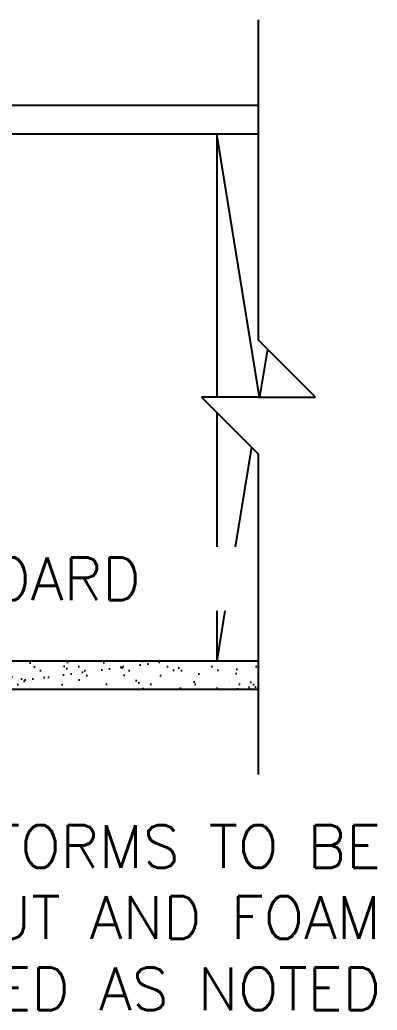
# Model space of a CAD drawing. Header units: inches. Extents: x 34 to 92.5, y -25.1 to 58.3.
# Drawn here: x 80.2 to 86.48, y 8.51 to 25.9 of the extents above; entities that cross this region are included whole.
import ezdxf
from ezdxf.enums import TextEntityAlignment as Align

# ---------------------------------------------------------------- set-up
doc = ezdxf.new("R2010")
doc.units = ezdxf.units.IN
doc.header["$LTSCALE"] = 0.5
doc.header["$MEASUREMENT"] = 0
for name, color, linetype in [('HATCH', 12, 'Continuous'), ('line25', 2, 'Continuous'), ('LINE9', 9, 'Continuous'), ('TEXT', 4, 'Continuous')]:
    doc.layers.add(name, color=color, linetype=linetype)
doc.styles.add('ROMANS', font='romans.shx', dxfattribs={"height": 1.125})

msp = doc.modelspace()

# ---------------------------------------------------------------- hatches: boundary and pattern name
at = {"layer": 'HATCH'}
h = msp.add_hatch(dxfattribs=at)
h.set_pattern_fill('AR-SAND', color=256, scale=0.25, style=0)
h.set_pattern_definition([(37.5, (6, 0), (-0.0157483, 0.481706), [0, -0.38, 0, -0.425, 0, -0.40625]), (7.5, (6, 0), (0.442444, 0.7055365), [0, -0.205, 0, -0.3425, 0, -0.13125]), (327.5, (5.6925, 0), (0.7785355, 0.0014148), [0, -0.125, 0, -0.45, 0, -0.5875]), (317.5, (5.6925, 0), (0.7515317, 0.219419), [0, -0.0625, 0, -0.295, 0, -0.3375])])
h.paths.add_polyline_path([(71.222, 14.649), (71.222, 14.149), (84.395, 14.149), (84.395, 14.649)])

# ---------------------------------------------------------------- linework, layer by layer
for p, q in [((84.412, 19.274), (83.662, 23.899)), ((84.55, 20.12), (84.412, 19.274)), ((84.271, 18.399), (83.987, 16.648)), ((83.804, 15.523), (83.662, 14.649)), ((83.668, 14.402), (83.668, 14.402)), ((83.879, 14.267), (83.879, 14.267)), ((83.883, 14.3), (83.883, 14.3))]:
    msp.add_line(p, q, dxfattribs=at)
at = {"layer": 'line25'}
for p, q in [((71.222, 23.899), (84.395, 23.899)), ((83.662, 23.899), (83.662, 19.274)), ((83.662, 19.007), (83.662, 16.648)), ((83.662, 15.523), (83.662, 14.649)), ((71.222, 14.649), (84.395, 14.649))]:
    msp.add_line(p, q, dxfattribs=at)
at = {"layer": 'LINE9'}
for p, q in [((84.395, 20.274), (84.395, 25.899)), ((71.222, 24.399), (84.395, 24.399)), ((85.395, 19.274), (84.395, 20.274)), ((85.395, 19.274), (84.395, 20.274)), ((84.395, 19.274), (83.395, 19.274)), ((83.395, 19.274), (84.395, 18.274)), ((83.395, 19.274), (84.395, 18.274)), ((84.395, 19.274), (83.395, 19.274)), ((84.395, 19.274), (85.395, 19.274)), ((84.395, 19.274), (85.395, 19.274)), ((84.395, 12.649), (84.395, 18.274)), ((71.222, 14.149), (84.395, 14.149))]:
    msp.add_line(p, q, dxfattribs=at)

# ---------------------------------------------------------------- texts
at = {"layer": 'TEXT', "style": 'ROMANS'}
msp.add_text(' LEDGER BOARD', height=0.75, dxfattribs=at).set_placement((74.193, 16.086), align=Align.MIDDLE_LEFT)
msp.add_text(' LEDGER BOARD', height=0.75, dxfattribs=at).set_placement((74.193, 16.086), align=Align.MIDDLE_LEFT)
at = {"layer": 'TEXT', "insert": (86.543, 10.14), "char_height": 0.75, "width": 11.43486, "attachment_point": 6, "style": 'ROMANS'}
msp.add_mtext('FORMS TO BE \\PCUT AND FOAM REMOVED AS NOTED', dxfattribs=at)

doc.saveas('drawing.dxf')
